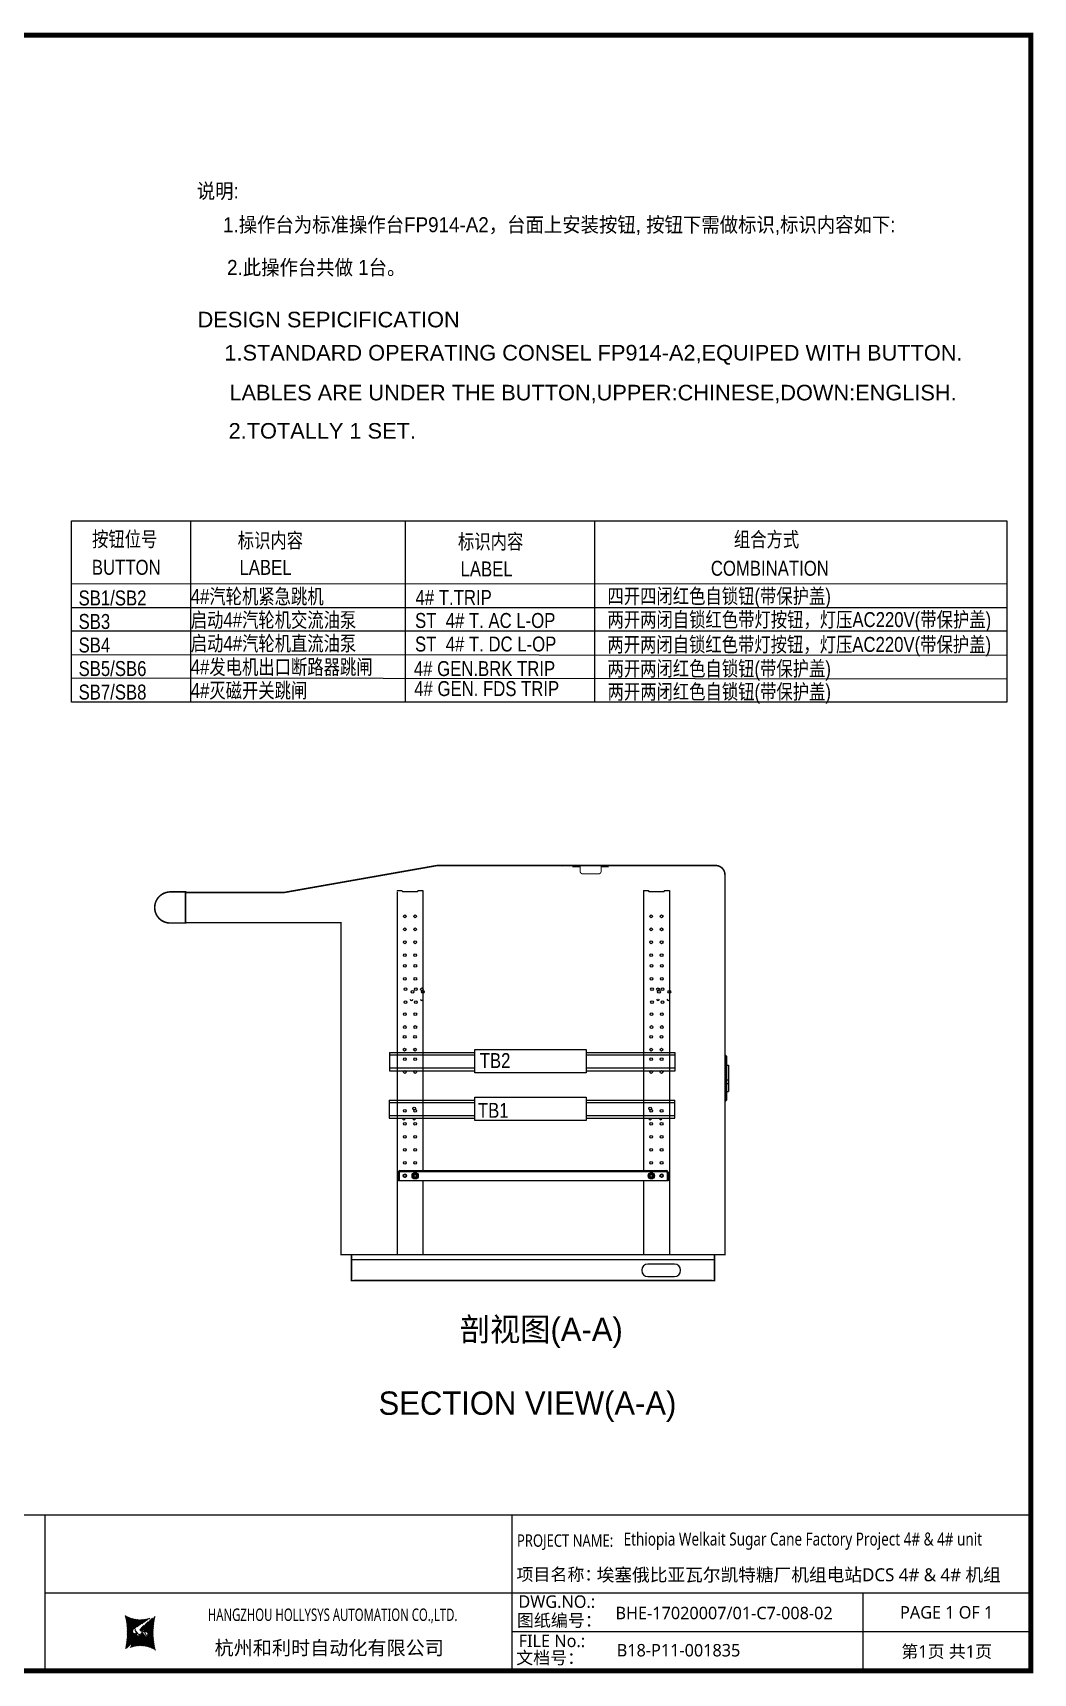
# Model space of a CAD drawing. Extents: x -29235853 to 12372, y -15815523 to 7212.
# Drawn here: x 859 to 2787, y -7508 to -4347 of the extents above; entities that cross this region are included whole.
import ezdxf
from ezdxf.enums import TextEntityAlignment as Align
from ezdxf.lldxf.tags import DXFTag

# ---------------------------------------------------------------- set-up
doc = ezdxf.new("R2010")
doc.units = 0
doc.header["$LTSCALE"] = 10
doc.header["$MEASUREMENT"] = 0
doc.layers.get('0').update_dxf_attribs({"linetype": 'CONTINUOUS'})
for name, color, linetype in [('t', 1, 'CONTINUOUS'), ('操作台', 7, 'CONTINUOUS'), ('标准图框及表格', 7, 'CONTINUOUS')]:
    doc.layers.add(name, color=color, linetype=linetype)
doc.styles.add('HZ', font='arial.ttf')
doc.styles.get("Standard").update_dxf_attribs({"font": '', "width": 0.65})
doc.styles.add('微软雅黑', font='')
doc.styles.get('Standard').set_extended_font_data('SimSun')
doc.styles.get('微软雅黑').set_extended_font_data('Microsoft YaHei')
tags = doc.linetypes.add('CENTER', pattern=[0.6, 0.375, -0.075, 0.075, -0.075]).pattern_tags.tags
tags[10:11] = [DXFTag(74, 4), DXFTag(75, 0), DXFTag(340, '0'), DXFTag(46, 1.0), DXFTag(50, 0.0), DXFTag(44, 0.0), DXFTag(45, 0.0)]
tags[8:9] = [DXFTag(74, 4), DXFTag(75, 0), DXFTag(340, '0'), DXFTag(46, 1.0), DXFTag(50, 0.0), DXFTag(44, 0.0), DXFTag(45, 0.0)]
tags[6:7] = [DXFTag(74, 4), DXFTag(75, 0), DXFTag(340, '0'), DXFTag(46, 1.0), DXFTag(50, 0.0), DXFTag(44, 0.0), DXFTag(45, 0.0)]
tags[4:5] = [DXFTag(74, 4), DXFTag(75, 0), DXFTag(340, '0'), DXFTag(46, 1.0), DXFTag(50, 0.0), DXFTag(44, 0.0), DXFTag(45, 0.0)]
pattern_1 = [(45, (0, 0), (-0.736262898216564, 0.7362628982165641), [])]

# ---------------------------------------------------------------- blocks, each defined once
blk = doc.blocks.new('图框-中英文.180408')
at = {"layer": '标准图框及表格'}
h = blk.add_hatch(dxfattribs=at)
h.set_pattern_fill('ANSI31', color=5, scale=8.329863809039892, style=0)
h.set_pattern_definition(pattern_1)
edge = h.paths.add_edge_path()
edge.add_arc((2399.257256036391, -2998.153851416566), 55.18534773488954, 238.1092081981581, 291.6531626184834)
edge.add_line((2419.619937407027, -3049.445018414634), (2388.525499730735, -3070.242821799802))
edge.add_arc((2238.907377712399, -3078.328790578547), 135.3602868968974, 346.3915348661821, 374.2500326978034)
edge.add_line((2370.467593623529, -3110.177132109857), (2397.50623789792, -3087.85242802291))
edge.add_line((2391.339199201146, -3080.281448750429), (2396.143986595598, -3080.898839897796))
edge.add_spline(control_points=[(2397.470018868538, -3087.887634953957), (2398.35948137939, -3087.023080631327), (2399.970992452319, -3085.456697735681), (2399.869182150054, -3081.252294174519), (2397.426500162081, -3081.012803431273), (2396.121921064187, -3080.884897048199)], knot_values=[0, 0, 0, 0, 6.844331067525468, 12.40042740766005, 18.76924275352248, 18.76924275352248, 18.76924275352248, 18.76924275352248], weights=[1, 1, 1, 1, 1, 1], degree=3, periodic=0)
edge.add_spline(control_points=[(2388.515363058686, -3070.265433304907), (2387.789374929038, -3070.86905758363), (2386.478198365832, -3071.959237952229), (2385.544096281083, -3073.38263759949), (2385.127199159644, -3074.017912079413)], knot_values=[0, 0, 0, 0, 5.253673658024614, 9.488438564008057, 9.488438564008057, 9.488438564008057, 9.488438564008057], weights=[1, 1, 1, 1, 1], degree=3, periodic=0)
edge.add_spline(control_points=[(2386.272665588534, -3072.281716856574), (2385.721471206634, -3072.905523096015), (2384.632427465753, -3074.386714445929), (2384.912828655535, -3077.72895088909), (2387.858851342782, -3079.895552619193), (2390.185443934519, -3080.145534927004), (2391.314573401905, -3080.266855002868)], knot_values=[10.66597461496156, 10.66597461496156, 10.66597461496156, 10.66597461496156, 18.97770399508879, 28.89455822145742, 41.119553648298, 52.64692538081317, 52.64692538081317, 52.64692538081317, 52.64692538081317], weights=[1, 1, 1, 1, 1, 1, 1], degree=3, periodic=0)
h = blk.add_hatch(dxfattribs=at)
h.set_pattern_fill('ANSI31', color=3, scale=8.329863809039892, style=0)
h.set_pattern_definition(pattern_1)
edge = h.paths.add_edge_path()
edge.add_line((2402.469732125144, -3075.776359090531), (2407.706041465404, -3076.440586092609))
edge.add_spline(control_points=[(2401.044493204623, -3068.769946203269), (2400.155030693568, -3069.634500525768), (2398.543519620813, -3071.200883421574), (2398.645329922932, -3075.40528698259), (2401.088011911052, -3075.644777725895), (2402.392591008975, -3075.772684108895)], knot_values=[0, 0, 0, 0, 6.844331067526932, 12.40042740766158, 18.76924275352342, 18.76924275352342, 18.76924275352342, 18.76924275352342], weights=[1, 1, 1, 1, 1, 1], degree=3, periodic=0)
edge.add_line((2428.046918449632, -3046.480449047325), (2401.008274175249, -3068.805153134272))
edge.add_spline(control_points=[(2412.625169549749, -3083.918607966574), (2413.015644598316, -3083.422785431954), (2413.86377905187, -3082.052674005965), (2413.601683417044, -3078.928630268005), (2410.655660730175, -3076.762028538062), (2408.329068138031, -3076.512046230251), (2407.199938671052, -3076.390726154226)], knot_values=[12.65408913243743, 12.65408913243743, 12.65408913243743, 12.65408913243743, 18.97770399508879, 28.89455822145742, 41.119553648298, 52.64692538081317, 52.64692538081317, 52.64692538081317, 52.64692538081317], weights=[1, 1, 1, 1, 1, 1, 1], degree=3, periodic=0)
edge.add_line((2411.626283690712, -3084.975693399283), (2412.781242849298, -3083.732051979769))
edge.add_line((2410.021343801694, -3086.399138189481), (2411.626283690712, -3084.975693399414))
edge.add_line((2378.894574665755, -3107.212562742519), (2409.989012342048, -3086.414759357351))
edge.add_arc((2399.257256036391, -3158.503729740543), 55.18534773488965, 58.10920819815809, 111.6531626184834)
edge.add_arc((2559.607134360383, -3078.328790578547), 135.360286896897, 166.3915348661823, 194.2500326978024)
at = {"color": 7}
for p, q in [((2215.642035047145, -2851.581424744189), (2215.642035047145, -3151.581424744189)), ((3115.642035047145, -2851.581424744189), (3115.642035047145, -3151.581424744189)), ((2215.642035047145, -3001.581424744189), (3115.642035047145, -3001.581424744189)), ((3115.642035047145, -3001.581424744189), (4115.642035047145, -3001.581424744189)), ((3791.785572043125, -3001.581424744189), (3791.785572043125, -3151.581424744189)), ((4115.642035047145, -3076.581424744189), (3115.642035047145, -3076.581424744189))]:
    blk.add_line(p, q, dxfattribs=at)
at = {"color": 7, "const_width": 3}
blk.add_lwpolyline([(4115.642035047145, -2851.581424744189), (0, -2851.581424744189)], dxfattribs=at)
at = {"layer": 't', "color": 7, "const_width": 9.61519705431492}
blk.add_lwpolyline([(4115.642035047145, -3151.581424744189), (4115.642035047145, 0), (0, 0), (0, -3151.581424744189)], close=True, dxfattribs=at)
at = {"color": 7, "linetype": 'CENTER', "style": '微软雅黑'}
for s, height, p in [('项目名称：', 24, (3124.400708290763, -2978.08435632446)), ('图纸编号：', 24, (3125.2212882557, -3066.664538382978)), ('杭州和利时自动化有限公司', 27, (2542.549152440595, -3121.114498389041)), ('文档号：', 24, (3124.032392707933, -3138.728717091954))]:
    blk.add_text(s, height=height, dxfattribs=at).set_placement(p)
at = {"color": 7, "style": '微软雅黑', "flags": 8}
for tag, p, height in [('DWG.NAME:', (1381.636459220965, -2910.37952511241), 25), ('DWG.NO.:', (3128.186172261583, -3030.402470643486), 24), ('图纸编号', (3315.362718925957, -3052.404678158069), 24), ('FILENO.:', (3128.672545599984, -3106.104124450346), 24), ('文档号', (3317.726365529132, -3124.132485953713), 24)]:
    blk.add_attdef(tag, p, '', height=height, dxfattribs=at)
at = {"color": 7, "style": '微软雅黑', "width": 0.8, "flags": 8}
for tag, p, height in [('PROJECTNAME:', (3125.480185663539, -2912.807924402037), 24), ('PROJECT_NAME', (3330.905957438157, -2910.329193483971), 25)]:
    blk.add_attdef(tag, p, '', height=height, dxfattribs=at)
at = {"color": 7, "style": '微软雅黑', "width": 0.7, "flags": 8}
for tag, p in [('RENLIU', (698.1883070825425, -2950.380597809435)), ('SHUFENWANG', (885.7882910716289, -2950.380597809435)), ('FANGHOU', (1069.730755450379, -2950.380597809435)), ('DANDANLI', (1250.015700218792, -2950.380597809435)), ('HANGZHOUHOLLYSYSAUTOMATIONCO.,LTD.', (2770.082304289484, -3045.714803244191))]:
    blk.add_attdef(tag, text='', height=24, dxfattribs=at).set_placement(p, align=Align.MIDDLE)
at = {"color": 7, "style": '微软雅黑', "flags": 8}
for tag, p in [('图纸名称:', (1377.81237181677, -2965.923337057193)), ('项目名称', (3279.060043926354, -2986.764379690278))]:
    blk.add_attdef(tag, text='', height=25, dxfattribs=at).set_placement(p, align=Align.BOTTOM_LEFT)
at = {"color": 7, "flags": 8}
blk.add_attdef('A', text='', height=23, dxfattribs=at).set_placement((59.89920926059131, -2974.881554149018), align=Align.MIDDLE)
at = {"color": 7, "style": '微软雅黑', "flags": 8}
for tag, height, p in [('设计时间', 23, (213.8658221408186, -2974.881554149018)), ('刘仁', 23, (698.1883070825425, -3002.188376027443)), ('王姝芬', 23, (885.7882910716289, -3002.188376027443)), ('侯方', 23, (1069.730755450379, -3002.188376027443)), ('李丹丹', 23, (1250.015700218792, -3002.188376027443)), ('#10STATIONONTROLCABINETCOVER', 30, (1777.900103825072, -3017.182374560078)), ('PAGEXOFX', 24, (3953.713803545135, -3039.081424744189)), ('REV.', 24, (59.38265968048654, -3063.048954873535)), ('DATE', 24, (208.907791745165, -3063.048954873535)), ('DESCRIPTION', 24, (451.7192896086781, -3063.048954873535)), ('PREPARED', 24, (698.1883070825425, -3063.048954873535)), ('CHECKED', 24, (885.7882910716144, -3063.048954873535)), ('SIGNED', 24, (1069.730755450364, -3063.048954873535)), ('APPROVED', 24, (1250.015700218792, -3063.048954873535)), ('图纸名称', 30, (1777.900103825072, -3094.695064044037)), ('第几页共几页', 24, (3953.713803545135, -3114.081424744189))]:
    blk.add_attdef(tag, text='', height=height, dxfattribs=at).set_placement(p, align=Align.MIDDLE)
at = {"layer": '标准图框及表格', "color": 5, "style": 'HZ'}
for s, p in [('pgqh', (2373.884875617339, -3059.677228196226)), ('hollilas', (2374.051901626051, -3085.968484618272))]:
    blk.add_text(s, height=5.205656721233694, dxfattribs=at).set_placement(p)
at = {"layer": '标准图框及表格', "color": 3, "style": 'HZ'}
for s, height, p in [('auto', 8.676094535389492, (2400.907127263781, -3074.200036411981)), ('hollysys', 4.338047267694746, (2402.5381050141, -3099.731461394062))]:
    blk.add_text(s, height=height, dxfattribs=at).set_placement(p)

msp = doc.modelspace()

# ---------------------------------------------------------------- linework, layer by layer
at = {"color": 6}
for p, q in [((1546.667073575695, -6311.763443174369), (1711.281196461237, -6311.763443174369)), ((1711.281196461237, -6316.763443174369), (1546.667073575695, -6316.763443174369)), ((1925.836719080313, -6311.763443174369), (2097.16323130202, -6311.763443174369)), ((2097.16323130202, -6316.763443174369), (1925.836719080313, -6316.763443174369)), ((2097.16323130202, -6346.763443174369), (2097.16323130202, -6311.763443174369)), ((1711.281196461237, -6341.763443174369), (1546.667073575695, -6341.763443174369)), ((1546.667073575695, -6346.763443174369), (1711.281196461237, -6346.763443174369)), ((2097.16323130202, -6341.763443174369), (1925.836719080313, -6341.763443174369)), ((1925.836719080313, -6346.763443174369), (2097.16323130202, -6346.763443174369)), ((1546.423535172641, -6403.439811717569), (1711.037658058181, -6403.439811717569)), ((1711.037658058181, -6408.439811717569), (1546.423535172641, -6408.439811717569)), ((1925.593180677259, -6403.439811717569), (2096.919692898965, -6403.439811717569)), ((2096.919692898965, -6408.439811717569), (1925.593180677259, -6408.439811717569)), ((2096.919692898965, -6438.439811717569), (2096.919692898965, -6403.439811717569)), ((1711.037658058181, -6433.439811717569), (1546.423535172641, -6433.439811717569)), ((1546.423535172641, -6438.439811717569), (1711.037658058181, -6438.439811717569)), ((2096.919692898965, -6433.439811717569), (1925.593180677259, -6433.439811717569)), ((1925.593180677259, -6438.439811717569), (2096.919692898965, -6438.439811717569))]:
    msp.add_line(p, q, dxfattribs=at)
at = {"layer": '操作台', "color": 4}
for p, q in [((1163.108705737875, -5286.986402283515), (1163.108705737875, -5636.779837517663)), ((1577.05749316938, -5286.979391702514), (1577.05749316938, -5636.779837517663)), ((1942.075546570267, -5287.102734084337), (1942.075546570267, -5636.779837517663)), ((934.0687267232603, -5408.447376524161), (2736.539629324593, -5407.773380126315)), ((934.0687267232603, -5453.783472891135), (2736.539629324593, -5453.783472891135)), ((934.0687267232603, -5499.11956925811), (2736.539629324593, -5499.11956925811)), ((934.0687267232603, -5544.455665625083), (2736.539629324593, -5546.107644783717)), ((934.0687267232603, -5589.791761992057), (2736.539629324593, -5591.443741150691))]:
    msp.add_line(p, q, dxfattribs=at)
at = {"layer": '操作台', "color": 2, "linetype": 'Continuous'}
for p, q in [((1878.920174501241, -5950.244270521252), (1880.320589577643, -5952.244270521252)), ((1893.100537015346, -5950.244270521252), (1894.500952091747, -5952.244270521252)), ((1907.280899529443, -5950.244270521252), (1908.681314605843, -5952.244270521252)), ((1565.782816920341, -6543.543651817852), (1564.830804140542, -6539.990691753852)), ((1571.888083300439, -6541.225139794753), (1571.352184915539, -6539.225139794753)), ((1578.61459310464, -6541.225139794753), (1578.078694719739, -6539.225139794753)), ((1585.341102908943, -6541.225139794753), (1584.805204524042, -6539.225139794753)), ((1592.06761271314, -6541.225139794753), (1591.53171432824, -6539.225139794753)), ((1598.794122517439, -6541.225139794753), (1598.258224132539, -6539.225139794753)), ((1605.520632321638, -6541.225139794753), (1604.984733936742, -6539.225139794753)), ((1612.247142125942, -6541.225139794753), (1611.711243741041, -6539.225139794753)), ((1618.973651930139, -6541.225139794753), (1618.43775354534, -6539.225139794753)), ((1625.700161734442, -6541.225139794753), (1625.164263349542, -6539.225139794753)), ((1632.426671538642, -6541.225139794753), (1631.890773153841, -6539.225139794753)), ((1639.153181342941, -6541.225139794753), (1638.617282958041, -6539.225139794753)), ((1645.879691147139, -6541.225139794753), (1645.343792762341, -6539.225139794753)), ((1652.606200951441, -6541.225139794753), (1652.070302566541, -6539.225139794753)), ((1659.332710755642, -6541.225139794753), (1658.79681237084, -6539.225139794753)), ((1666.059220559941, -6541.225139794753), (1665.52332217504, -6539.225139794753)), ((1672.785730364142, -6541.225139794753), (1672.24983197934, -6539.225139794753)), ((1679.512240168441, -6541.225139794753), (1678.976341783541, -6539.225139794753)), ((1686.238749972641, -6541.225139794753), (1685.702851587842, -6539.225139794753)), ((1692.96525977694, -6541.225139794753), (1692.429361392041, -6539.225139794753)), ((1699.691769581138, -6541.225139794753), (1699.155871196338, -6539.225139794753)), ((1706.41827938544, -6541.225139794753), (1705.882381000541, -6539.225139794753)), ((1713.144789189641, -6541.225139794753), (1712.608890804843, -6539.225139794753)), ((1719.871298993939, -6541.225139794753), (1719.33540060904, -6539.225139794753)), ((1726.597808798141, -6541.225139794753), (1726.061910413339, -6539.225139794753)), ((1733.324318602443, -6541.225139794753), (1732.788420217542, -6539.225139794753)), ((1740.050828406641, -6541.225139794753), (1739.514930021843, -6539.225139794753)), ((1746.77733821094, -6541.225139794753), (1746.241439826038, -6539.225139794753)), ((1753.50384801514, -6541.225139794753), (1752.967949630337, -6539.225139794753)), ((1760.230357819442, -6541.225139794753), (1759.694459434543, -6539.225139794753)), ((1766.956867623639, -6541.225139794753), (1766.420969238842, -6539.225139794753)), ((1773.683377427938, -6541.225139794753), (1773.147479043039, -6539.225139794753)), ((1780.409887232237, -6541.225139794753), (1779.873988847338, -6539.225139794753)), ((1787.136397036443, -6541.225139794753), (1786.600498651542, -6539.225139794753)), ((1793.862906840741, -6541.225139794753), (1793.32700845584, -6539.225139794753)), ((1800.589416644939, -6541.225139794753), (1800.053518260038, -6539.225139794753)), ((1807.315926449241, -6541.225139794753), (1806.780028064341, -6539.225139794753)), ((1814.042436253441, -6541.225139794753), (1813.506537868542, -6539.225139794753)), ((1820.76894605774, -6541.225139794753), (1820.233047672841, -6539.225139794753)), ((1827.495455861937, -6541.225139794753), (1826.95955747714, -6539.225139794753)), ((1834.221965666241, -6541.225139794753), (1833.686067281341, -6539.225139794753)), ((1840.948475470441, -6541.225139794753), (1840.412577085643, -6539.225139794753)), ((1847.674985274739, -6541.225139794753), (1847.139086889841, -6539.225139794753)), ((1854.401495078941, -6541.225139794753), (1853.865596694139, -6539.225139794753)), ((1861.12800488324, -6541.225139794753), (1860.592106498344, -6539.225139794753)), ((1867.854514687441, -6541.225139794753), (1867.318616302643, -6539.225139794753)), ((1874.58102449174, -6541.225139794753), (1874.04512610684, -6539.225139794753)), ((1881.307534295941, -6541.225139794753), (1880.771635911139, -6539.225139794753)), ((1888.034044100243, -6541.225139794753), (1887.498145715343, -6539.225139794753)), ((1894.760553904441, -6541.225139794753), (1894.224655519643, -6539.225139794753)), ((1901.48706370874, -6541.225139794753), (1900.95116532384, -6539.225139794753)), ((1908.213573512944, -6541.225139794753), (1907.677675128139, -6539.225139794753)), ((1914.940083317243, -6541.225139794753), (1914.404184932343, -6539.225139794753)), ((1921.66659312144, -6541.225139794753), (1921.130694736642, -6539.225139794753)), ((1928.393102925739, -6541.225139794753), (1927.857204540839, -6539.225139794753)), ((1935.119612729944, -6541.225139794753), (1934.583714345138, -6539.225139794753)), ((1941.846122534243, -6541.225139794753), (1941.310224149343, -6539.225139794753)), ((1948.57263233844, -6541.225139794753), (1948.036733953641, -6539.225139794753)), ((1955.299142142739, -6541.225139794753), (1954.763243757839, -6539.225139794753)), ((1962.025651946943, -6541.225139794753), (1961.489753562141, -6539.225139794753)), ((1968.752161751242, -6541.225139794753), (1968.216263366342, -6539.225139794753)), ((1975.478671555541, -6541.225139794753), (1974.942773170641, -6539.225139794753)), ((1982.205181359738, -6541.225139794753), (1981.669282974842, -6539.225139794753)), ((1988.931691164041, -6541.225139794753), (1988.395792779141, -6539.225139794753)), ((1995.658200968242, -6541.225139794753), (1995.122302583341, -6539.225139794753)), ((2002.384710772541, -6541.225139794753), (2001.848812387641, -6539.225139794753)), ((2009.111220576741, -6541.225139794753), (2008.57532219184, -6539.225139794753)), ((2015.837730381043, -6541.225139794753), (2015.301831996142, -6539.225139794753)), ((2022.56424018524, -6541.225139794753), (2022.028341800441, -6539.225139794753)), ((2029.29074998954, -6541.225139794753), (2028.754851604639, -6539.225139794753)), ((2036.01725979374, -6541.225139794753), (2035.481361408938, -6539.225139794753)), ((2042.743769598042, -6541.225139794753), (2042.207871213142, -6539.225139794753)), ((2049.47027940224, -6541.225139794753), (2048.934381017441, -6539.225139794753)), ((2056.196789206539, -6541.225139794753), (2055.660890821639, -6539.225139794753)), ((2062.923299010743, -6541.225139794753), (2062.387400625938, -6539.225139794753)), ((2069.649808815042, -6541.225139794753), (2069.113910430142, -6539.225139794753)), ((2076.376318619239, -6541.225139794753), (2075.840420234441, -6539.225139794753)), ((2083.782816920341, -6543.762891413553), (2082.780178162541, -6540.020992627654))]:
    msp.add_line(p, q, dxfattribs=at)
at = {"layer": '操作台', "color": 3, "linetype": 'Continuous'}
for p, q in [((1561.282816920341, -5999.225139794753), (1561.282816920341, -6000.711355908153)), ((1561.282816920341, -5999.225139794753), (1571.282816920341, -5999.225139794753)), ((1561.282816920341, -6001.922394505554), (1561.282816920341, -6701.263120412153)), ((1571.282816920341, -6000.562898978454), (1571.282816920341, -6000.725139794753)), ((1600.282816920341, -6001.725139794753), (1572.282816920341, -6001.725139794753)), ((1601.282816920341, -5999.225139794753), (1601.282816920341, -6000.725139794753)), ((1601.282816920341, -5999.225139794753), (1611.282816920341, -5999.225139794753)), ((1611.282816920341, -5999.225139794753), (1611.282816920341, -6399.225139794753)), ((2036.282816920341, -5999.225139794753), (2046.282816920341, -5999.225139794753)), ((2036.282816920341, -5999.225139794753), (2036.282816920341, -6399.225139794753)), ((2046.282816920341, -5999.225139794753), (2046.282816920341, -6000.725139794753)), ((2075.282816920341, -6001.725139794753), (2047.28281692034, -6001.725139794753)), ((2076.28281692034, -5999.225139794753), (2086.282816920341, -5999.225139794753)), ((2076.28281692034, -5999.225139794753), (2076.28281692034, -6000.725139794753)), ((2086.282816920341, -5999.225139794753), (2086.282816920341, -6701.263120412153)), ((1611.282816920341, -6399.225139794753), (1611.282816920341, -6539.225139794753)), ((2036.282816920341, -6399.225139794753), (2036.282816920341, -6539.225139794753)), ((1611.282816920341, -6559.225139794753), (1611.282816920341, -6701.263120412153)), ((2036.282816920341, -6559.225139794753), (2036.282816920341, -6701.263120412153)), ((1473.348696476236, -6701.263120412153), (1473.348696476236, -6746.763120412153)), ((2173.348696476236, -6701.263120412153), (2173.348696476236, -6746.763120412452)), ((2095.848696476237, -6719.263120412452), (2044.848696476236, -6719.263120412452)), ((2168.848696476237, -6751.263120412452), (1477.848696476236, -6751.263120412153)), ((2044.848696476236, -6743.263120412452), (2095.848696476237, -6743.263120412452))]:
    msp.add_line(p, q, dxfattribs=at)
at = {"layer": '操作台', "color": 6}
for p, q in [((1561.282816188799, -6173.901235994841), (1561.282816188799, -6208.901235994841)), ((1546.667073575695, -6311.763443174369), (1546.667073575695, -6346.763443174369)), ((1546.423535172641, -6403.439811717569), (1546.423535172641, -6438.439811717569))]:
    msp.add_line(p, q, dxfattribs=at)
at = {"layer": '操作台', "color": 7, "linetype": 'Continuous'}
for p, q in [((2193.348696476236, -6316.86312041215), (2194.348696476237, -6316.86312041215)), ((2196.348696476236, -6318.86312041215), (2194.348696476237, -6316.86312041215)), ((2194.348696476237, -6316.86312041215), (2194.348696476237, -6405.363120412151)), ((2196.348696476236, -6318.86312041215), (2196.348696476236, -6403.36312041215)), ((2196.348696476236, -6335.713120412152), (2200.348696476236, -6335.713120412152)), ((2200.348696476236, -6335.713120412152), (2200.348696476236, -6386.513120412153)), ((2196.348696476236, -6364.11312041215), (2200.348696476236, -6364.11312041215)), ((2196.348696476236, -6371.11312041215), (2200.348696476236, -6371.11312041215)), ((2193.348696476236, -6405.363120412151), (2194.348696476237, -6405.363120412151)), ((2196.348696476236, -6403.36312041215), (2194.348696476237, -6405.363120412151)), ((2196.348696476236, -6386.513120412153), (2200.348696476236, -6386.513120412153)), ((1563.782816920341, -6559.225139794753), (1563.782816920341, -6542.225139794753)), ((1565.782816920341, -6559.225139794753), (1565.782816920341, -6542.225139794753)), ((1566.782816920341, -6539.225139794753), (2080.782816920341, -6539.225139794753)), ((1566.782816920341, -6541.225139794753), (2080.782816920341, -6541.225139794753)), ((1566.782816920341, -6541.891806461353), (1566.782816920341, -6541.225139794753)), ((2080.782816920341, -6541.891806461353), (2080.782816920341, -6541.225139794753)), ((2081.782816920341, -6542.225139794753), (2081.782816920341, -6559.225139794753)), ((2083.782816920341, -6542.225139794753), (2083.782816920341, -6559.225139794753)), ((2083.782816920341, -6559.225139794753), (1563.782816920341, -6559.225139794753)), ((1594.852816920341, -6546.748307139953), (1593.42281692034, -6549.225139794753)), ((1593.42281692034, -6549.225139794753), (1594.852816920341, -6551.701972449554)), ((1597.712816920341, -6546.748307139953), (1594.852816920341, -6546.748307139953)), ((1594.852816920341, -6551.701972449554), (1597.712816920341, -6551.701972449554)), ((1595.38281692034, -6554.126779099853), (1595.38281692034, -6554.802997806552)), ((1596.282816920341, -6554.208062259753), (1596.282816920341, -6554.875139794754)), ((1599.14281692034, -6549.225139794753), (1597.712816920341, -6546.748307139953)), ((1597.712816920341, -6551.701972449554), (1599.14281692034, -6549.225139794753)), ((2049.85281692034, -6546.748307139953), (2048.42281692034, -6549.225139794753)), ((2048.42281692034, -6549.225139794753), (2049.85281692034, -6551.701972449554)), ((2052.712816920341, -6546.748307139953), (2049.85281692034, -6546.748307139953)), ((2049.85281692034, -6551.701972449554), (2052.712816920341, -6551.701972449554)), ((2050.382816920343, -6554.126779099853), (2050.382816920343, -6554.802997806552)), ((2051.28281692034, -6554.208062259753), (2051.28281692034, -6554.875139794754)), ((2054.142816920338, -6549.225139794753), (2052.712816920341, -6546.748307139953)), ((2052.712816920341, -6551.701972449554), (2054.142816920338, -6549.225139794753)), ((2173.348696476236, -6711.263120412153), (1473.348696476236, -6711.263120412153))]:
    msp.add_line(p, q, dxfattribs=at)
at = {"layer": '操作台', "color": 4}
msp.add_lwpolyline([(934.0671235681399, -5286.979391702514), (2736.539629324593, -5286.979391702514), (2736.539629324593, -5636.779837517663), (934.0671235681399, -5636.779837517663)], close=True, dxfattribs=at)
at = {"layer": '操作台', "const_width": 3, "flags": 128}
for points in [[(2193.348696476236, -6698.263120412153), (2193.348696476236, -5969.263120412153, 0.4142135623730951), (2175.348696476236, -5951.263120412151), (1638.567418135042, -5951.263120412151), (1343.173719149587, -6003.310432944852), (1153.369968466528, -6003.310432944852)], [(1123.548696476248, -6002.110432944853, 0.4045873928022174), (1094.138739212149, -6032.114264391188, 0.4122384247891083), (1123.548696476248, -6062.110432944853, 1.013330113985057)]]:
    msp.add_lwpolyline(points, format="xyb", dxfattribs=at)
at = {"layer": '操作台', "color": 7, "const_width": 2}
msp.add_lwpolyline([(1899.345602998144, -5953.744270521253), (1914.259006076444, -5953.876745461535), (1914.259006076444, -5962.421926762323, 0.4142135623730951), (1919.259006076444, -5967.421926762323), (1949.598767851106, -5967.421926762323, 0.4128757709779376), (1954.598715646603, -5962.444775007311), (1954.63849621696, -5953.739477284231), (1969.345602998145, -5953.744270521253)], format="xyb", dxfattribs=at)
at = {"layer": '操作台', "const_width": 3, "flags": 128}
for points in [[(1123.548696476248, -6062.110432944853), (1153.369968466528, -6062.110432944853), (1153.369968466528, -6002.110432944853), (1123.548696476248, -6002.110432944853)], [(1453.348696476236, -6698.263120412153), (1453.348696476236, -6061.310432944852), (1153.369968466528, -6061.310432944852)], [(2193.348696476236, -6061.263120412153), (2193.348696476236, -6701.263120412153), (1453.348696476236, -6701.263120412153), (1453.348696476236, -6061.310432944852)], [(2173.348696476236, -6701.263120412153), (2173.348696476236, -6751.263120412455), (1473.348696476236, -6751.263120412151), (1473.348696476236, -6701.263120412153)]]:
    msp.add_lwpolyline(points, dxfattribs=at)
at = {"layer": '操作台', "color": 3}
for points in [[(1711.281196461237, -6306.055264647556), (1925.836719080313, -6306.055264647556), (1925.836719080313, -6350.737901208255), (1711.281196461237, -6350.737901208255)], [(1711.037658058181, -6397.731633190755), (1925.593180677259, -6397.731633190755), (1925.593180677259, -6442.414269751454), (1711.037658058181, -6442.414269751454)]]:
    msp.add_lwpolyline(points, close=True, dxfattribs=at)
at = {"layer": '操作台', "color": 3, "linetype": 'Continuous'}
for centre, radius in [((1576.282816920341, -6049.225139794753), 2.649999999999998), ((1596.282816920341, -6049.225139794753), 2.649999999999998), ((2051.28281692034, -6049.225139794753), 2.649999999999998), ((2071.282816920341, -6049.225139794753), 2.649999999999998), ((1576.282816920341, -6074.225139794753), 2.649999999999998), ((1576.282816920341, -6099.225139794753), 2.649999999999998), ((1596.282816920341, -6074.225139794753), 2.649999999999998), ((1596.282816920341, -6099.225139794753), 2.649999999999998), ((2051.28281692034, -6074.225139794753), 2.649999999999998), ((2051.28281692034, -6099.225139794753), 2.649999999999998), ((2071.282816920341, -6074.225139794753), 2.649999999999998), ((2071.282816920341, -6099.225139794753), 2.649999999999998), ((1576.282816920341, -6124.225139794753), 2.649999999999998), ((1596.282816920341, -6124.225139794753), 2.649999999999998), ((2051.28281692034, -6124.225139794753), 2.649999999999998), ((2071.282816920341, -6124.225139794753), 2.649999999999998), ((1576.538947978229, -6144.807880699662), 2.649999999999998), ((1596.538947978229, -6144.807880699662), 2.649999999999998), ((2051.53894797823, -6144.807880699662), 2.649999999999998), ((2071.53894797823, -6144.807880699662), 2.649999999999998), ((1576.538947978229, -6169.807880699662), 2.649999999999998), ((1577.736023659293, -6189.667522293675), 2.649999999999998), ((1591.142097936498, -6194.686564072026), 2.649999999999998), ((1596.538947978229, -6169.807880699662), 2.649999999999998), ((1597.736023659293, -6189.667522293675), 2.649999999999998), ((1609.273252180667, -6189.889880367349), 2.649999999999999), ((1611.142097936498, -6194.686564072026), 2.649999999999998), ((2051.53894797823, -6169.807880699662), 2.649999999999998), ((2052.736023659293, -6189.667522293675), 2.649999999999998), ((2064.273252180667, -6189.889880367349), 2.649999999999999), ((2066.142097936498, -6194.686564072026), 2.649999999999998), ((2071.53894797823, -6169.807880699662), 2.649999999999998), ((2072.736023659292, -6189.667522293675), 2.649999999999998), ((2086.142097936498, -6194.686564072026), 2.649999999999998), ((1577.736023659293, -6214.667522293675), 2.649999999999998), ((1597.736023659293, -6214.667522293675), 2.649999999999998), ((2052.736023659293, -6214.667522293675), 2.649999999999998), ((2072.736023659292, -6214.667522293675), 2.649999999999998), ((1576.538947978229, -6237.517864828476), 2.649999999999998), ((1596.538947978229, -6237.517864828476), 2.649999999999998), ((2051.53894797823, -6237.517864828476), 2.649999999999998), ((2071.53894797823, -6237.517864828476), 2.649999999999998), ((1575.940410137699, -6281.181284214033), 2.649999999999998), ((1576.538947978229, -6262.517864828476), 2.649999999999998), ((1595.940410137699, -6281.181284214033), 2.649999999999998), ((1596.538947978229, -6262.517864828476), 2.649999999999998), ((2050.940410137699, -6281.181284214033), 2.649999999999998), ((2051.53894797823, -6262.517864828476), 2.649999999999998), ((2070.940410137699, -6281.181284214033), 2.649999999999998), ((2071.53894797823, -6262.517864828476), 2.649999999999998), ((1575.940410137699, -6306.181284214034), 2.649999999999998), ((1576.282816920341, -6324.225139794753), 2.649999999999998), ((1595.940410137699, -6306.181284214034), 2.649999999999998), ((1596.282816920341, -6324.225139794753), 2.649999999999998), ((2050.940410137699, -6306.181284214034), 2.649999999999998), ((2051.28281692034, -6324.225139794753), 2.649999999999998), ((2070.940410137699, -6306.181284214034), 2.649999999999998), ((2071.282816920341, -6324.225139794753), 2.649999999999998), ((1576.282816920341, -6349.225139794753), 2.649999999999998), ((1596.282816920341, -6349.225139794753), 2.649999999999998), ((2051.28281692034, -6349.225139794753), 2.649999999999998), ((2071.282816920341, -6349.225139794753), 2.649999999999998), ((1594.41397116451, -6419.428456090076), 2.649999999999999), ((2049.41397116451, -6419.428456090076), 2.649999999999999), ((1576.282816920341, -6424.225139794753), 2.649999999999998), ((1576.282816920341, -6449.225139794753), 2.649999999999998), ((1596.282816920341, -6424.225139794753), 2.649999999999998), ((1596.282816920341, -6449.225139794753), 2.649999999999998), ((2051.28281692034, -6424.225139794753), 2.649999999999998), ((2051.28281692034, -6449.225139794753), 2.649999999999998), ((2071.282816920341, -6424.225139794753), 2.649999999999998), ((2071.282816920341, -6449.225139794753), 2.649999999999998), ((1576.282816920341, -6474.225139794753), 2.649999999999998), ((1596.282816920341, -6474.225139794753), 2.649999999999998), ((2051.28281692034, -6474.225139794753), 2.649999999999998), ((2071.282816920341, -6474.225139794753), 2.649999999999998), ((1576.282816920341, -6499.225139794753), 2.649999999999998), ((1596.282816920341, -6499.225139794753), 2.649999999999998), ((2051.28281692034, -6499.225139794753), 2.649999999999998), ((2071.282816920341, -6499.225139794753), 2.649999999999998), ((1576.282816920341, -6524.225139794753), 2.649999999999998), ((1596.282816920341, -6524.225139794753), 2.649999999999998), ((2051.28281692034, -6524.225139794753), 2.649999999999998), ((2071.282816920341, -6524.225139794753), 2.649999999999998)]:
    msp.add_circle(centre, radius, dxfattribs=at)
at = {"layer": '操作台', "color": 7, "linetype": 'Continuous'}
for centre, radius in [((1596.282816920341, -6549.225139794753), 5.999999999999997), ((1596.282816920341, -6549.225139794753), 5.649999999999998), ((2051.28281692034, -6549.225139794753), 5.999999999999997), ((2051.28281692034, -6549.225139794753), 5.649999999999998), ((1576.282816920341, -6549.225139794753), 3.249999999999998), ((1576.282816920341, -6549.225139794753), 2.758499999999998), ((1576.282816920341, -6549.225139794753), 2.458499999999999), ((1596.282816920341, -6549.225139794753), 4.999999999999998), ((1596.282816920341, -6549.225139794753), 4.749999999999998), ((1596.282816920341, -6549.225139794753), 2.859999999999998), ((2051.28281692034, -6549.225139794753), 4.999999999999998), ((2051.28281692034, -6549.225139794753), 4.749999999999998), ((2051.28281692034, -6549.225139794753), 2.859999999999998), ((2071.282816920341, -6549.225139794753), 3.249999999999998), ((2071.282816920341, -6549.225139794753), 2.758499999999998), ((2071.282816920341, -6549.225139794753), 2.458499999999999)]:
    msp.add_circle(centre, radius, dxfattribs=at)
at = {"layer": '操作台', "color": 6, "linetype": 'Continuous'}
for centre in [(1596.282816920341, -6549.225139794753), (2051.28281692034, -6549.225139794753)]:
    msp.add_circle(centre, 2.458499999999999, dxfattribs=at)
at = {"layer": '操作台', "color": 3, "linetype": 'Continuous'}
for centre, radius, start, end in [((1572.282816920341, -6000.725139794753), 0.9999999999999996, 180, 270), ((1600.282816920341, -6000.725139794753), 0.9999999999999996, 270, 0), ((2047.28281692034, -6000.725139794753), 0.9999999999999996, 180, 270), ((2075.282816920341, -6000.725139794753), 0.9999999999999996, 270, 0), ((1589.273252180667, -6208.901235994841), 2.649999999999998, 180, 0), ((1609.273252180667, -6208.901235994841), 2.649999999999998, 180, 0), ((2064.273252180667, -6208.901235994841), 2.649999999999998, 180, 0), ((2084.273252180667, -6208.901235994841), 2.649999999999998, 180, 0), ((1574.41397116451, -6438.439811717569), 2.649999999999998, 180, 0), ((1594.41397116451, -6438.439811717569), 2.649999999999998, 180, 0), ((2049.41397116451, -6438.439811717569), 2.649999999999998, 180, 0), ((2069.41397116451, -6438.439811717569), 2.649999999999998, 180, 0), ((2044.848696476236, -6731.263120412452), 11.99999999999999, 90, 270), ((2095.848696476237, -6731.263120412452), 11.99999999999999, 270, 90)]:
    msp.add_arc(centre, radius, start, end, dxfattribs=at)
at = {"layer": '操作台', "color": 7, "linetype": 'Continuous'}
for centre, radius, start, end in [((1566.782816920341, -6542.225139794753), 2.999999999999998, 90, 180), ((1566.782816920341, -6542.225139794753), 0.9999999999999996, 90, 180), ((2080.782816920341, -6542.225139794753), 2.999999999999998, 0, 90), ((2080.782816920341, -6542.225139794753), 0.9999999999999996, 0, 90)]:
    msp.add_arc(centre, radius, start, end, dxfattribs=at)
at = {"layer": '操作台', "color": 2, "linetype": 'Continuous'}
for centre in [(1576.282816920341, -6549.225139794753), (2071.282816920341, -6549.225139794753)]:
    msp.add_arc(centre, 2.999999999999998, 255.0000000002205, 194.9999999999945, dxfattribs=at)
at = {"layer": '操作台', "color": 7, "linetype": 'Continuous'}
for points in [[(1566.116150253738, -6541.886029224052), (1565.782816920341, -6542.225139794753)], [(1566.116150253738, -6542.112102937853), (1565.782816920341, -6542.225139794753)], [(1566.782816920341, -6541.225139794753), (1566.449483587041, -6541.551265511353), (1566.116150253738, -6541.886029224052)], [(1566.449483587041, -6542.000515033553), (1566.116150253738, -6542.112102937853)], [(1566.782816920341, -6541.891806461353), (1566.449483587041, -6542.000515033553)], [(2081.116071226442, -6541.551187000952), (2080.782816920341, -6541.225139794753)], [(2081.782816920341, -6542.225139794753), (2081.449483587038, -6542.112102937853), (2081.116150253737, -6542.000515033553), (2080.782816920341, -6541.891806461353)], [(2081.782816920341, -6542.225139794753), (2081.449483587038, -6541.886029224052), (2081.116071226442, -6541.551187000952)]]:
    msp.add_spline(points, degree=3, dxfattribs=at)
at = {"layer": '操作台', "color": 2, "linetype": 'Continuous'}
for points in [[(1593.282816920341, -6549.225139794753), (1593.333897621341, -6548.673891241253), (1593.485400232139, -6548.141414796153), (1593.732165513243, -6547.645843306053), (1594.06579016874, -6547.204052863752), (1594.474913011241, -6546.831088112853), (1594.945601853041, -6546.539649920654), (1595.46182795014, -6546.339662865253), (1596.006011841941, -6546.237937265853), (1596.559621998741, -6546.237937265853), (1597.10380589064, -6546.339662865253), (1597.620031987741, -6546.539649920654), (1598.090720829542, -6546.831088112853), (1598.49984367204, -6547.204052863752), (1598.833468327541, -6547.645843306053), (1599.080233608639, -6548.141414796153), (1599.231736219439, -6548.673891241253), (1599.282816920341, -6549.225139794753)], [(1599.282816920341, -6549.225139794753), (1599.231736219439, -6549.776388348153), (1599.080233608639, -6550.308864793254), (1598.833468327541, -6550.804436283353), (1598.49984367204, -6551.246226725652), (1598.090720829542, -6551.619191476553), (1597.620031987741, -6551.910629668754), (1597.10380589064, -6552.110616724253), (1596.559621998741, -6552.212342323652), (1596.006011841941, -6552.212342323652), (1595.46182795014, -6552.110616724253), (1594.945601853041, -6551.910629668754), (1594.474913011241, -6551.619191476553), (1594.06579016874, -6551.246226725652), (1593.732165513243, -6550.804436283353), (1593.485400232139, -6550.308864793254), (1593.333897621341, -6549.776388348153), (1593.282816920341, -6549.225139794753)], [(2048.282816920341, -6549.225139794753), (2048.333897621339, -6548.673891241253), (2048.485400232139, -6548.141414796153), (2048.732165513242, -6547.645843306053), (2049.06579016874, -6547.204052863752), (2049.474913011242, -6546.831088112853), (2049.945601853041, -6546.539649920654), (2050.46182795014, -6546.339662865253), (2051.006011841941, -6546.237937265853), (2051.55962199874, -6546.237937265853), (2052.10380589064, -6546.339662865253), (2052.620031987741, -6546.539649920654), (2053.090720829542, -6546.831088112853), (2053.49984367204, -6547.204052863752), (2053.833468327541, -6547.645843306053), (2054.08023360864, -6548.141414796153), (2054.231736219439, -6548.673891241253), (2054.282816920341, -6549.225139794753)], [(2054.282816920341, -6549.225139794753), (2054.231736219439, -6549.776388348153), (2054.08023360864, -6550.308864793254), (2053.833468327541, -6550.804436283353), (2053.49984367204, -6551.246226725652), (2053.090720829542, -6551.619191476553), (2052.620031987741, -6551.910629668754), (2052.10380589064, -6552.110616724253), (2051.55962199874, -6552.212342323652), (2051.006011841941, -6552.212342323652), (2050.46182795014, -6552.110616724253), (2049.945601853041, -6551.910629668754), (2049.474913011242, -6551.619191476553), (2049.06579016874, -6551.246226725652), (2048.732165513242, -6550.804436283353), (2048.485400232139, -6550.308864793254), (2048.333897621339, -6549.776388348153), (2048.282816920341, -6549.225139794753)]]:
    msp.add_spline(points, degree=3, dxfattribs=at)

# ---------------------------------------------------------------- block references
at = {"color": 1, "lineweight": -2}
ref = msp.add_blockref('图框-中英文.180408', (-1332.97078786902, -4351.351462683775), dxfattribs=at)
ref.add_attrib('第几页共几页', '第1页 共1页', dxfattribs={"color": 7, "height": 24, "style": '微软雅黑'}).set_placement((2620.743015676115, -7465.432887427964), align=Align.MIDDLE)
ref.add_attrib('图纸编号', 'BHE-17020007/01-C7-008-02', (1982.391931056937, -7403.756140841844), dxfattribs={"color": 7, "height": 24, "style": '微软雅黑'})
ref.add_attrib('文档号', 'B18-P11-001835 ', (1984.755577660111, -7475.483948637488), dxfattribs={"color": 7, "height": 24, "style": '微软雅黑'})
ref.add_attrib('HANGZHOUHOLLYSYSAUTOMATIONCO.,LTD.', 'HANGZHOU HOLLYSYS AUTOMATION CO.,LTD.', dxfattribs={"color": 7, "height": 24, "style": '微软雅黑', "width": 0.6999999999999998}).set_placement((1437.111516420464, -7397.066265927966), align=Align.MIDDLE)
ref.add_attrib('项目名称', '埃塞俄比亚瓦尔凯特糖厂机组电站DCS 4# & 4# 机组', dxfattribs={"color": 7, "height": 25, "style": '微软雅黑'}).set_placement((1946.089256057334, -7338.115842374053), align=Align.BOTTOM_LEFT)
ref.add_attrib('PROJECT_NAME', 'Ethiopia Welkait Sugar Cane Factory Project 4# & 4# unit ', (1997.935169569137, -7261.680656167746), dxfattribs={"color": 7, "height": 25, "style": '微软雅黑', "width": 0.8})
ref.add_attrib('PAGEXOFX', 'PAGE 1 OF 1', dxfattribs={"color": 7, "height": 24, "style": '微软雅黑'}).set_placement((2620.743015676115, -7390.432887427964), align=Align.MIDDLE)
ref.add_attrib('DWG.NO.:', 'DWG.NO.:', (1795.215384392563, -7381.753933327261), dxfattribs={"color": 7, "height": 24, "style": '微软雅黑'})
ref.add_attrib('FILENO.:', 'FILE No.:', (1795.701757730964, -7457.455587134121), dxfattribs={"color": 7, "height": 24, "style": '微软雅黑'})
ref.add_attrib('PROJECTNAME:', 'PROJECT NAME:', (1792.509397794518, -7264.159387085812), dxfattribs={"color": 7, "height": 24, "style": '微软雅黑', "width": 0.8000000000000002})

# ---------------------------------------------------------------- texts
at = {"linetype": 'Continuous', "style": 'HZ'}
for s, p in [('DESIGN SEPICIFICATION', (1176.807879178473, -4914.127305378186)), ('1.STANDARD OPERATING CONSEL FP914-A2,EQUIPED WITH BUTTON.', (1228.493355481472, -4978.052895533825)), ('LABLES ARE UNDER THE BUTTON,UPPER:CHINESE,DOWN:ENGLISH.', (1238.199307086566, -5054.899516313317)), ('2.TOTALLY 1 SET.', (1236.64912575359, -5128.594511936399))]:
    msp.add_text(s, height=30, dxfattribs=at).set_placement(p)
at = {"layer": '操作台', "style": 'HZ', "width": 0.9}
for s, p in [('说明:', (1175.221347495854, -4665.787597611325)), ('1.操作台为标准操作台FP914-A2，台面上安装按钮, 按钮下需做标识,标识内容如下:', (1225.878669650809, -4730.752755669393)), ('2.此操作台共做 1台。', (1233.673247369652, -4813.114659884277))]:
    msp.add_text(s, height=28.84615386, dxfattribs=at).set_placement(p)
at = {"layer": '操作台', "linetype": 'Continuous', "lineweight": 5, "style": 'HZ', "width": 0.8}
for s, p in [('按钮位号', (973.4656816481365, -5336.681838258271)), ('标识内容', (1254.265058259239, -5339.209659922039)), ('标识内容', (1678.748333565034, -5341.293590702218)), ('组合方式', (2210.49484567287, -5337.290716680225)), ('BUTTON', (973.104680517943, -5390.996867791851)), ('LABEL', (1257.59899011846, -5391.102773226126)), ('LABEL', (1683.712766225231, -5394.199521857972)), ('COMBINATION', (2166.160587784974, -5392.839274461641)), ('SB1/SB2', (947.4438097858324, -5450.078541242729)), ('4#汽轮机紧急跳机', (1163.629379729516, -5447.050595063789)), ('4# T.TRIP', (1596.981103587251, -5449.134525843969)), ('四开四闭红色自锁钮(带保护盖)', (1966.901638796368, -5446.43887145677)), ('SB3', (947.4438097858324, -5495.414637609703)), ('启动4#汽轮机交流油泵', (1163.629379729516, -5492.386691430764)), ('ST  4# T. AC L-OP', (1595.995673407294, -5493.485531917328)), ('两开两闭自锁红色带灯按钮，灯压AC220V(带保护盖)', (1966.901638796368, -5491.774967823745)), ('SB4', (947.4438097858324, -5540.750733976676)), ('启动4#汽轮机直流油泵', (1163.629379729516, -5537.722787797737)), ('ST  4# T. DC L-OP', (1595.995673407294, -5538.8216282843)), ('两开两闭自锁红色带灯按钮，灯压AC220V(带保护盖)', (1966.696556782958, -5539.604298011458)), ('SB5/SB6', (947.4438097858324, -5586.086830343651)), ('4#发电机出口断路器跳闸', (1163.629379729516, -5583.058884164711)), ('4# GEN.BRK TRIP', (1593.783136012688, -5586.189629036622)), ('两开两闭红色自锁钮(带保护盖)', (1966.968445893612, -5586.151866424976)), ('4#灭磁开关跳闸', (1163.629379729516, -5628.394980531684)), ('SB7/SB8', (947.4438097858324, -5631.422926710624)), ('4# GEN. FDS TRIP', (1594.399386838429, -5624.74872517708)), ('两开两闭红色自锁钮(带保护盖)', (1967.010102749311, -5630.697403489614)), ('TB2', (1720.619543660056, -6341.622026533631)), ('TB1', (1717.164237383452, -6437.472539013404))]:
    msp.add_text(s, height=28.84615386, dxfattribs=at).set_placement(p)
at = {"layer": '操作台', "style": 'HZ'}
for s, width, p in [('剖视图(A-A)', 0.95, (1839.291783522143, -6848.481938641714)), ('SECTION VIEW(A-A)', 0.9500000000000001, (1812.711562076532, -6992.916032797657))]:
    msp.add_text(s, height=45, dxfattribs=dict(at, width=width)).set_placement(p, align=Align.MIDDLE)

doc.saveas('drawing.dxf')
